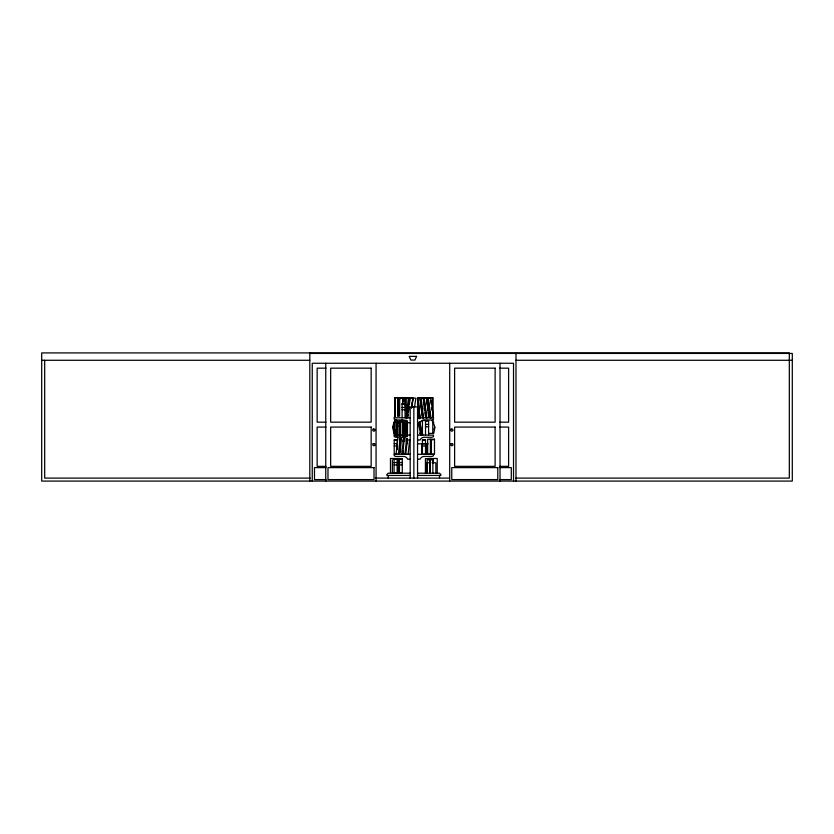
<?xml version="1.0" encoding="UTF-8"?>
<svg xmlns="http://www.w3.org/2000/svg" width="834" height="834" viewBox="0 0 834 834"><rect width="100%" height="100%" fill="white"/><g stroke="black" fill="none" stroke-linecap="round" stroke-linejoin="round"><path stroke-width="1.25" d="M396.15 453.769L397.776 438.319M398.433 454.092L400.07 438.642M399.611 453.769L401.248 438.319M401.894 454.092L403.531 438.642M402.686 453.769L404.323 438.319M404.98 454.092L406.606 438.642M405.835 453.769L407.472 438.319M408.128 454.092L409.619 439.925M394.472 435.369L394.889 431.731M402.832 454.092L403.239 450.579M407.763 418.063L408.201 414.362M408.493 411.902L409.077 406.971M409.369 404.5L409.953 399.569M412.017 406.971L413.038 398.339L410.641 397.849M406.565 416.489L408.796 398.256L405.824 397.776L408.618 398.287M407.607 416.01L409.838 397.776L412.799 398.256L411.61 407.982M399.173 426.351L400.341 421.733M402.52 426.351L403.687 421.733M405.939 426.351L406.21 424.214M394.221 434.848L394.93 429.75M410.172 422.702L407.618 422.702A4.941 4.941 0 0 0 405.47 420.378A6.057 6.057 0 0 0 403.281 419.971L396.442 419.971A3.805 3.805 0 0 1 394.221 419.252L394.993 412.809M411.516 407.826L413.059 397.849L415.874 398.287L414.529 407.013M434.014 429.687L434.514 427.216M395.618 420.127L393.961 422.379L392.72 427.216L393.961 433.388M396.087 420.127L394.44 422.379L393.2 427.216L394.44 433.388M399.486 423.391L400.091 421.733L400.987 421.733M402.832 423.391L403.427 421.733M399.444 424.214L400.341 422.004M402.791 424.214L403.687 422.004M402.624 441.572L403.708 439.018M397.568 400.883L398.516 398.923M402.582 400.883L403.531 398.923L405.366 398.923L405.366 405.647M402.52 401.863L403.937 398.923M402.989 400.998L403.937 399.246M400.81 421.629L401.905 420.127M401.279 421.629L402.384 420.127M393.961 422.379L395.618 420.378M394.44 422.379L396.087 420.378M418.564 397.849L417.542 398.339L418.543 418.063M426.487 397.849L424.089 398.339L426.414 418.063M430.459 397.849L428.061 398.339L430.396 418.063M418.918 398.256L421.879 397.776M422.848 398.256L425.809 397.776M429.573 397.776L426.612 398.256L428.686 415.269M309.8 353.439L792.3 353.439L792.3 481.082L41.7 481.082L41.7 352.918L789.318 352.918L789.318 478.101L515.944 478.101M41.7 360.278L309.8 360.278M515.985 360.278L792.3 360.278M326.021 368.169L317.16 368.169L317.16 422.171L326.021 422.171M499.764 368.169L508.615 368.169L508.615 422.171L499.764 422.171M401.102 398.256L394.847 397.776L394.847 416.249M399.33 397.776L402.759 397.776L402.759 403.937M420.941 397.776L424.256 397.776M424.944 397.776L428.374 397.776M429.562 397.776L432.867 397.776M398.11 398.923L399.934 398.923M402.092 403.677L405.084 403.677L402.092 403.719L402.092 417.792M402.092 404.188L405.084 404.188M402.092 407.482L405.084 407.472M402.092 409.755L405.084 409.755M394.221 417.792L410.172 417.792M417.542 417.792L433.492 417.792L433.492 419.252A3.805 3.805 0 0 1 431.272 419.971L424.433 419.971A6.057 6.057 0 0 0 422.244 420.378A4.941 4.941 0 0 0 420.096 422.702L417.542 422.702M422.431 435.098L422.431 420.544L428.603 420.534L428.603 435.046M425.517 421.014L428.603 421.014M396.671 421.733L398.464 421.733M396.671 422.004L398.464 422.004M400.091 422.004L400.987 422.004M425.517 424.402L428.603 424.402M425.517 426.758L428.603 426.758M326.021 427.081L317.16 427.081L317.16 466.352L326.021 466.352M499.764 427.081L508.615 427.081L508.615 466.352L499.764 466.352M419.544 433.388L422.108 433.388M428.926 433.388L433.743 433.388L434.983 427.216L432.637 420.878M410.172 435.098L394.221 435.098L394.221 436.557A3.805 3.805 0 0 0 396.442 437.277L403.281 437.277A6.057 6.057 0 0 1 405.47 437.683A4.941 4.941 0 0 1 407.618 440.008L410.172 440.008M417.542 435.098L433.492 435.098L433.492 436.557A3.805 3.805 0 0 1 431.272 437.277L424.433 437.277A6.057 6.057 0 0 0 422.244 437.683A4.941 4.941 0 0 0 420.096 440.008L417.542 440.008M399.267 439.018L401.748 439.018M403.395 439.018L404.792 439.018L404.792 441.29M397.307 439.726L394.221 439.726L394.221 455.739A3.805 3.805 0 0 0 396.442 456.459L403.281 456.459A6.057 6.057 0 0 1 405.47 456.865A4.941 4.941 0 0 1 407.618 459.19L410.172 459.19M425.517 439.768L422.431 439.726L422.442 454.28L425.517 454.228L425.517 439.726M433.492 439.726L430.407 439.726L430.407 454.228M394.221 440.258L397.307 440.258L397.307 449.536M422.431 440.258L425.517 440.258M394.221 443.646L397.307 443.636M422.431 443.646L425.517 443.636M417.542 443.855L428.144 443.855M394.221 446.002L397.307 446.002M422.431 446.002L425.517 446.002M397.307 454.228L394.221 454.228L410.172 454.28M417.542 454.28L433.492 454.28L433.492 455.739A3.805 3.805 0 0 1 431.272 456.459L424.433 456.459A6.057 6.057 0 0 0 422.244 456.865A4.941 4.941 0 0 0 420.096 459.19L417.542 459.19M394.545 458.481L390.468 458.481L390.468 473.191M395.379 458.481L399.444 458.481L399.444 473.191M428.259 458.481L432.325 458.481M428.509 458.637L425.423 458.679L425.423 473.191L427.477 473.139M430.563 458.637L433.649 458.679M394.065 459.169L397.151 459.169M399.205 459.169L402.28 459.169M394.065 462.557L397.151 462.547M399.205 462.557L402.28 462.557M430.938 462.766L426.872 462.766L426.872 473.191M432.794 462.766L435.848 462.766L435.848 473.191M394.065 464.913L397.151 464.913M399.205 464.913L402.28 464.913M325.99 467.624L314.481 467.624L314.481 479.592L325.99 479.592M499.795 467.624L511.294 467.624L511.294 479.592L499.795 479.592M410.172 473.191L388.227 473.191L386.851 474.567L386.851 475.443L410.172 475.443M417.542 473.191L439.487 473.191L440.852 474.567L440.852 475.443L417.542 475.443M310.248 478.101L44.682 478.101L44.682 360.278M375.342 478.101L449.547 478.101M409.598 397.849L412.413 398.287M401.988 397.849L404.803 398.287M397.307 397.849L400.122 398.287M401.905 397.776L404.865 398.256M407.701 397.849L410.099 398.339M404.469 397.849L406.867 398.339M401.227 397.849L403.625 398.339M397.255 397.849L399.653 398.339M432.095 420.378L433.743 422.379M432.168 420.878L433.273 422.379M402.436 422.567L403.041 424.214M399.017 422.567L399.622 424.214M419.711 421.983L422.744 434.91M418.074 422.828L420.826 434.577M419.012 422.15L421.128 433.565M419.2 422.098L421.587 435.452M406.961 441.572L407.284 443.771M433.492 417.792L430.771 397.849L428.29 398.287L431.011 418.23M429.374 417.792L426.654 397.849L424.172 398.287L426.893 418.23M426.018 417.792L423.307 397.849L420.816 398.287L423.536 418.23M422.671 417.792L419.961 397.849L417.48 398.287L420.19 418.23M423.286 401.905L423.589 404.334M424.037 407.982L424.329 410.411M430.751 400.32L431.188 404.01M431.626 407.711L431.918 410.182M426.633 399.079L427.936 410.182M428.228 412.653L428.666 416.343M424.704 410.182L423.245 397.849L420.847 398.339L423.182 418.063M424.996 412.653L425.434 416.343M422.202 416.343L420.013 397.849L417.615 398.339L419.95 418.063M420.419 432.856L420.701 435.265M405.866 432.961L406.095 435.223M420.336 432.71L420.576 435.275M418.814 402.78L419.064 407.711M419.189 410.182L419.627 418.814M515.985 353.439L515.985 481.082M513.525 481.082L513.525 363.259L312.25 363.259L312.25 481.082M500.025 363.259L500.025 481.082M449.703 363.259L449.703 481.082M439.487 475.443L439.487 478.101M437.235 473.191L437.235 458.481L433.169 458.481L433.169 463.391M432.783 397.776L432.867 416.249M432.763 419.252L432.763 433.388M432.867 473.191L432.867 459.878L430.261 459.878L430.261 473.191M432.658 397.776L432.658 416.249M429.729 473.191L429.729 459.878L427.133 459.878L427.133 473.191M426.518 443.855L426.518 454.28M426.111 443.855L426.111 454.28M425.517 420.534L425.517 435.046M421.608 443.855L421.608 454.28M417.542 478.101L417.542 406.919L410.172 406.919L410.172 478.101M413.852 406.919L413.852 478.101M407.44 422.067L407.44 436.359M407.367 420.763L407.367 436.359M406.763 416.249L406.763 397.776L403.458 397.776L403.458 400.247M406.367 405.418L406.367 418.793M406.012 420.763L406.012 436.359M405.929 420.763L405.929 436.359M404.959 398.923L405.084 417.792M404.094 420.763L404.094 436.359M404.01 420.763L404.01 436.359M402.645 397.776L402.634 403.937M402.634 420.763L402.551 436.359M400.716 420.763L400.633 436.359M400.664 439.018L400.664 451.882M400.351 440.154L400.351 451.778M399.715 397.776L399.59 416.249M398.099 397.776L398.099 416.249M398.089 459.878L398.089 473.191M397.974 397.776L397.974 416.249M397.682 420.763L397.682 436.359M397.599 420.763L397.599 436.359M396.661 420.763L396.661 436.359M396.577 420.763L396.577 436.359M395.055 397.776L395.055 416.249M394.92 397.776L394.92 416.249M394.951 419.252L394.951 421.827M394.743 436.359L394.743 420.763L394.607 436.359M392.366 459.878L392.366 473.191M388.227 475.443L388.227 478.101M376.071 363.259L376.071 481.082M325.75 363.259L325.75 481.082M309.8 352.918L309.8 481.082M373.184 429.062L372.735 430.438L373.903 431.282L375.071 430.438L374.622 429.062L373.184 429.062M373.184 443.615L372.735 444.981L373.903 445.836L375.071 444.981L374.622 443.615L373.184 443.615M451.152 429.062L450.714 430.438L451.882 431.282L453.05 430.438L452.601 429.062L451.152 429.062M451.152 443.615L450.714 444.981L451.882 445.836L453.05 444.981L452.601 443.615L451.152 443.615M416.573 356.368L414.915 360.069L410.86 360.069L409.202 356.368L416.573 356.368M371.161 368.169L330.66 368.169L330.66 422.171L371.161 422.171L371.161 368.169M495.115 368.169L454.613 368.169L454.613 422.171L495.115 422.171L495.115 368.169M371.161 427.081L330.66 427.081L330.66 466.352L371.161 466.352L371.161 427.081M495.115 427.081L454.613 427.081L454.613 466.352L495.115 466.352L495.115 427.081M430.761 439.205L427.665 439.205L427.665 454.228L430.761 454.228L430.761 439.205M434.493 439.205L431.397 439.205L431.397 454.228L434.493 454.228L434.493 439.205M397.151 458.637L394.065 458.637L394.065 473.191L397.151 473.18L397.151 458.637M402.28 458.637L399.205 458.637L399.205 473.191L402.28 473.139L402.28 458.637M374.007 467.624L327.981 467.624L327.981 479.592L374.007 479.592L374.007 467.624M497.794 467.624L451.767 467.624L451.767 479.592L497.794 479.592L497.794 467.624M399.601 436.359L399.601 420.763L399.517 436.359"/></g></svg>
